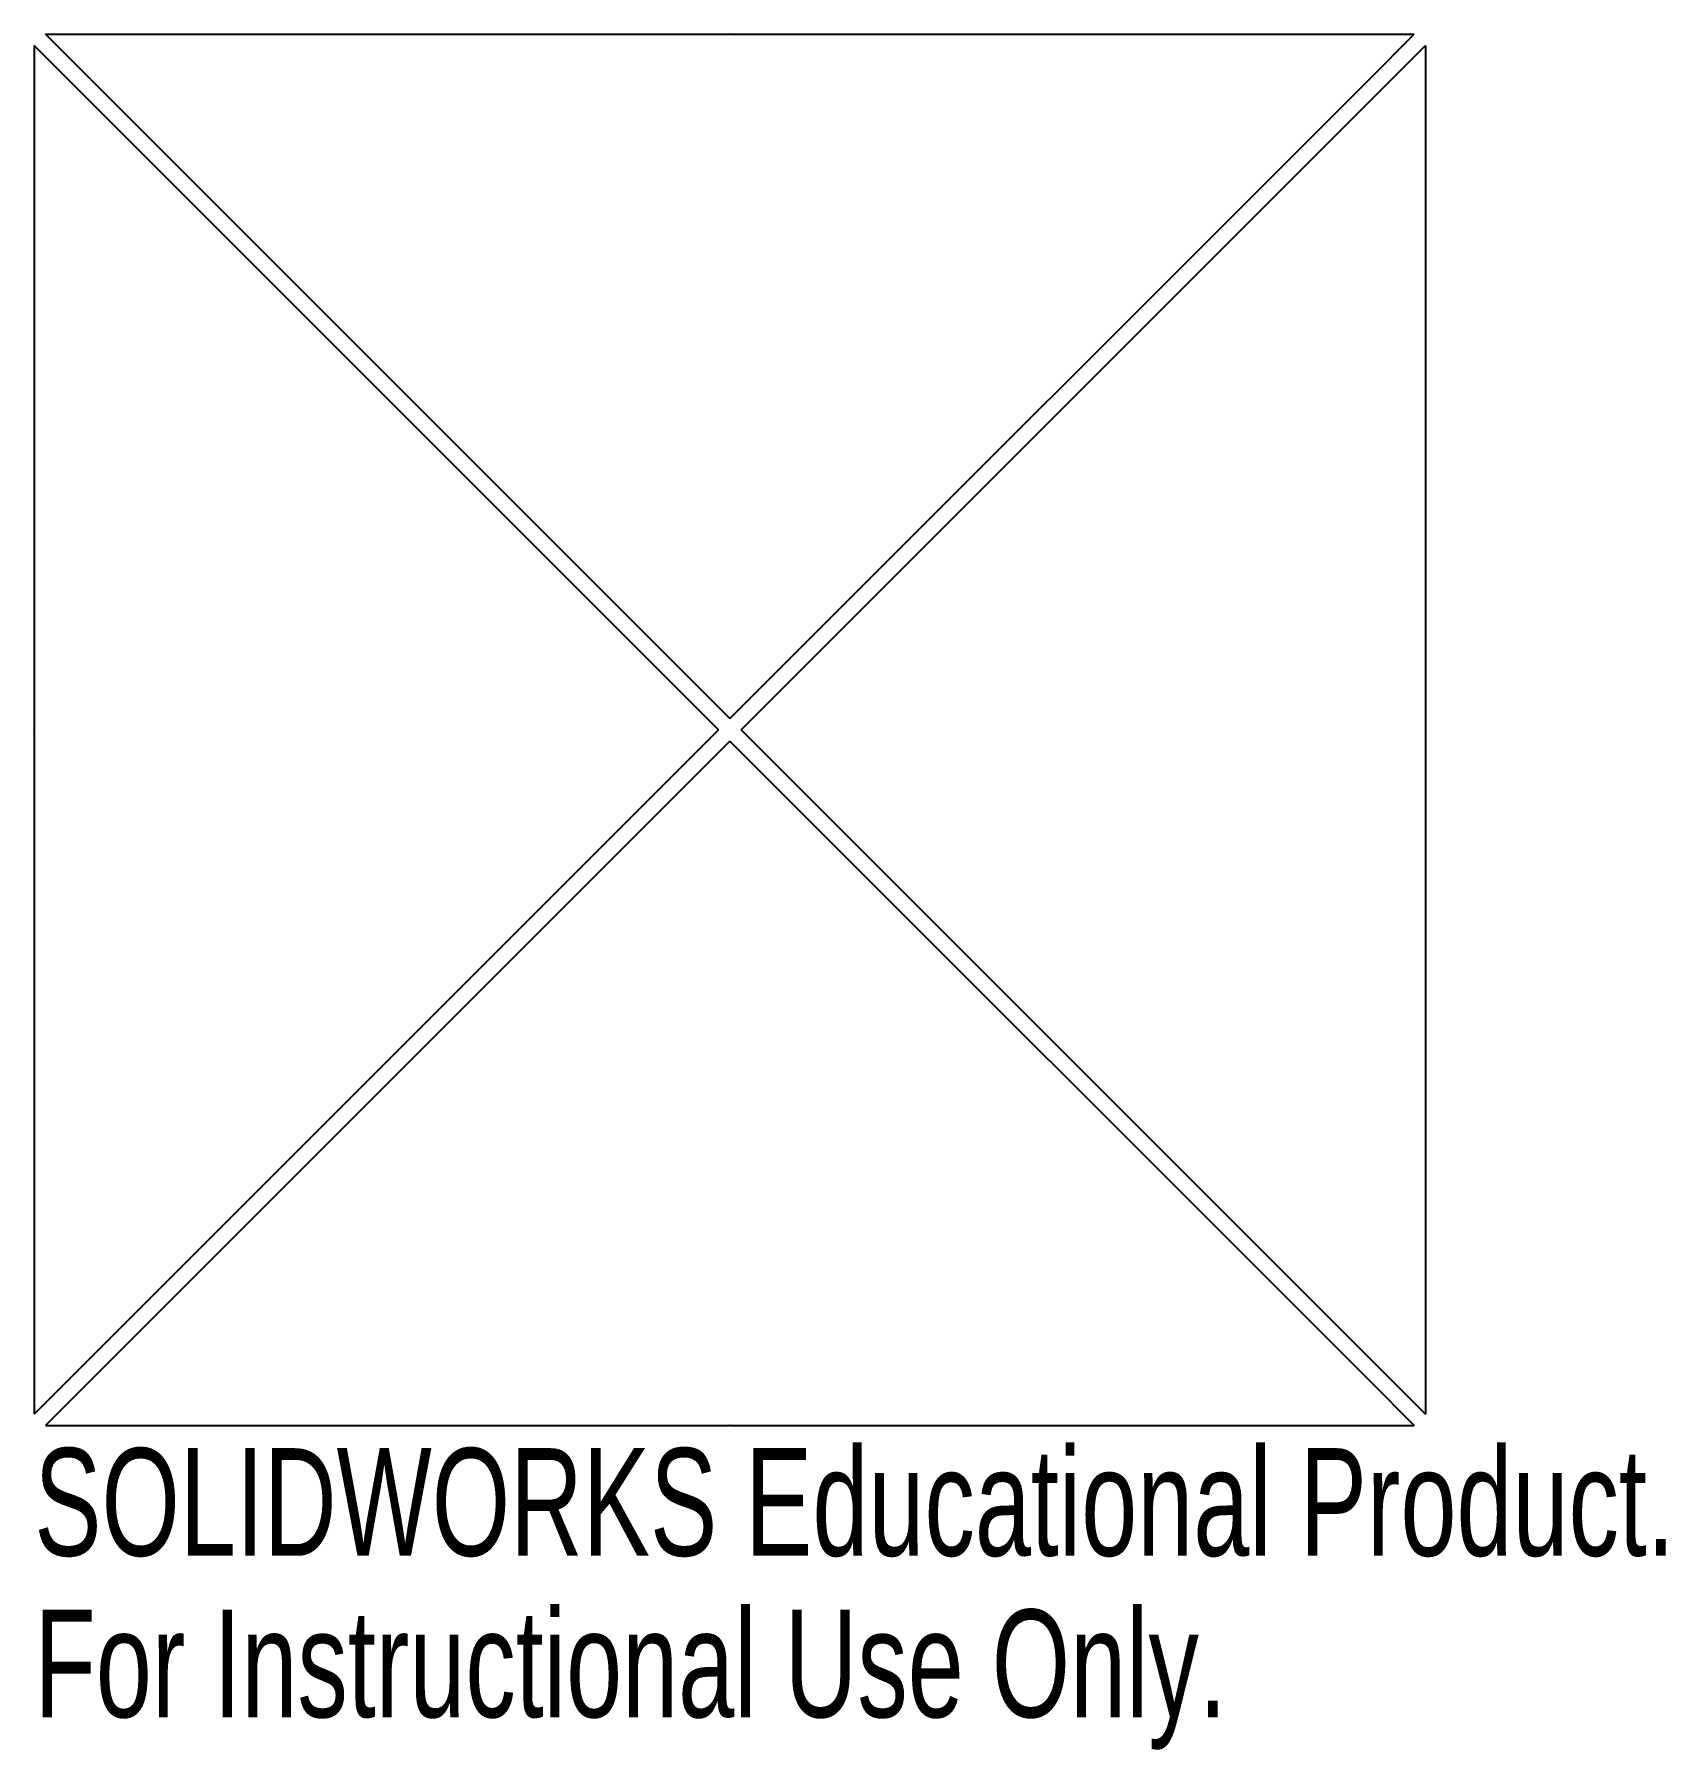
# Model space of a CAD drawing. Header units: inches. Extents: x -0.08 to 2.8, y -0.65 to 2.38.
import ezdxf

# ---------------------------------------------------------------- set-up
doc = ezdxf.new("R2010")
doc.units = ezdxf.units.IN
doc.header["$MEASUREMENT"] = 0
doc.header["$PDSIZE"] = -1
doc.linetypes.add('CENTERX2', pattern=[0.8, 0.5, -0.1, 0.1, -0.1])
doc.styles.add('SLDTEXTSTYLE0', font='TXT', dxfattribs={"width": 0.7})

msp = doc.modelspace()

# ---------------------------------------------------------------- linework, layer by layer
at = {"color": 7, "linetype": 'Continuous'}
for p, q in [((0.02, 2.3), (-0.06, 2.38)), ((-0.06, 2.38), (2.36, 2.38)), ((2.28, 2.3), (2.36, 2.38)), ((0, 2.28), (-0.08, 2.36)), ((-0.08, 2.36), (-0.08, -0.06)), ((2.3, 2.28), (2.38, 2.36)), ((2.38, 2.36), (2.38, -0.06)), ((0, 2.28), (1.13, 1.15)), ((1.13, 1.15), (0, 2.28)), ((0.02, 2.3), (1.15, 1.17)), ((1.15, 1.17), (2.28, 2.3)), ((1.15, 1.17), (2.28, 2.3)), ((1.17, 1.15), (2.3, 2.28)), ((1.17, 1.15), (2.3, 2.28)), ((0, 0.02), (1.13, 1.15)), ((0, 0.02), (1.13, 1.15)), ((0.02, 0), (1.15, 1.13)), ((0.02, 0), (1.15, 1.13)), ((1.15, 1.13), (2.28, 0)), ((2.28, 0), (1.15, 1.13)), ((1.17, 1.15), (2.3, 0.02)), ((0, 0.02), (-0.08, -0.06)), ((0.02, 0), (-0.06, -0.08)), ((2.28, 0), (2.36, -0.08)), ((2.3, 0.02), (2.38, -0.06)), ((-0.06, -0.08), (2.36, -0.08))]:
    msp.add_line(p, q, dxfattribs=at)
at = {"color": 7, "linetype": 'CENTERX2'}
for p, q in [((0.02, 2.38), (0.6606, 2.38)), ((-0.08, 2.28), (-0.08, 1.7358))]:
    msp.add_line(p, q, dxfattribs=at)
at = {"color": 7, "linetype": 'Continuous'}
for p in [(1.15, 2.38), (-0.08, 1.15), (1.15, -0.08)]:
    msp.add_point(p, dxfattribs=at)

# ---------------------------------------------------------------- texts
at = {"color": 7, "linetype": 'Continuous', "char_height": 0.1903, "attachment_point": 1, "style": 'SLDTEXTSTYLE0'}
for s, insert in [('SOLIDWORKS Educational Product.', (-0.08, -0.1201)), ('For Instructional Use Only.', (-0.08, -0.4056))]:
    msp.add_mtext(s, dxfattribs=dict(at, insert=insert))

doc.saveas('drawing.dxf')
